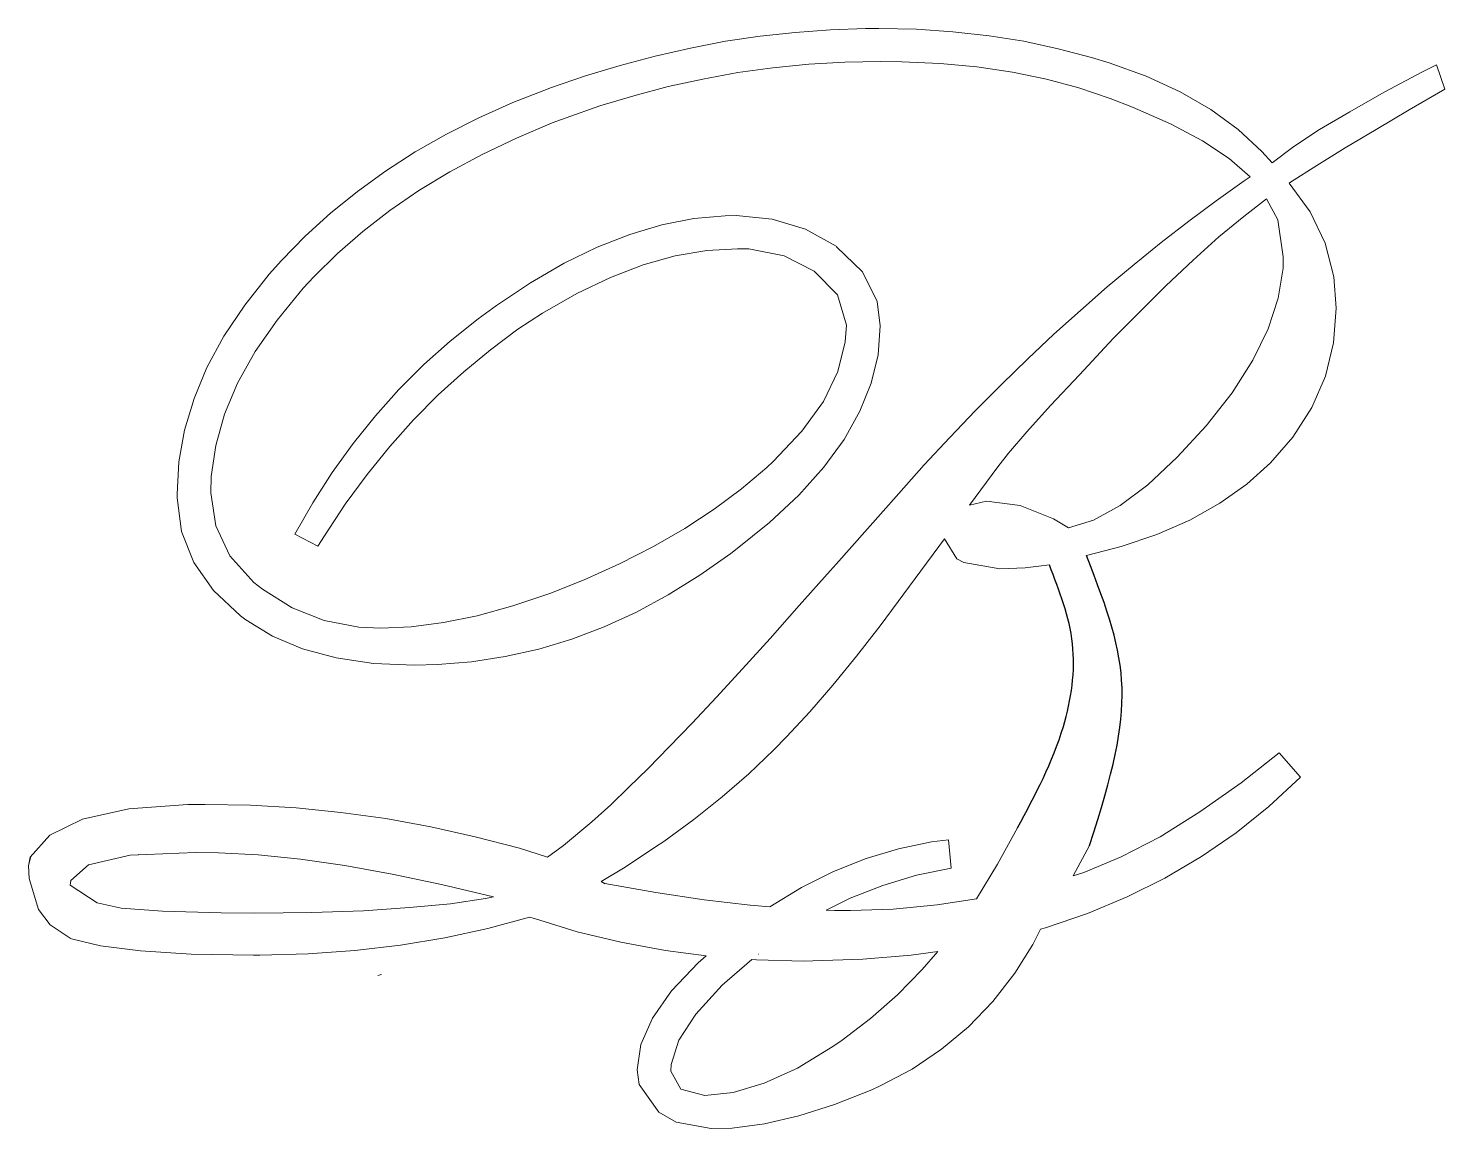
# Model space of a CAD drawing. Header units: millimetres. Extents: x -211.2 to -191.2, y 58.5 to 74.
import ezdxf

# ---------------------------------------------------------------- set-up
doc = ezdxf.new("R2010")
doc.units = ezdxf.units.MM

msp = doc.modelspace()

# ---------------------------------------------------------------- linework, layer by layer
msp.add_line((-203.14, 61.993), (-203.089, 61.965))
at = {"color": 139, "lineweight": 0}
for points in [[(-199.218, 74.044), (-199.41, 74.04), (-199.903, 74.022), (-200.401, 73.987), (-200.894, 73.935), (-201.387, 73.861), (-201.88, 73.765), (-202.378, 73.651), (-202.871, 73.52), (-203.364, 73.372), (-203.857, 73.202), (-203.888, 73.189), (-204.386, 72.997), (-204.866, 72.778), (-205.324, 72.547), (-205.765, 72.298), (-206.184, 72.028), (-206.581, 71.74), (-206.961, 71.434), (-207.319, 71.107), (-207.655, 70.766), (-207.829, 70.57), (-208.174, 70.133), (-208.467, 69.697), (-208.707, 69.256), (-208.89, 68.815), (-209.025, 68.37), (-209.104, 67.92), (-209.13, 67.467), (-209.13, 67.414), (-209.065, 66.938), (-208.894, 66.502), (-208.615, 66.105), (-208.235, 65.747), (-208.157, 65.69), (-207.781, 65.459)], [(-196.215, 73.63), (-196.686, 73.756), (-197.171, 73.861), (-197.664, 73.939), (-198.175, 73.996), (-198.69, 74.031), (-199.218, 74.044)], [(-193.666, 72.146), (-193.81, 72.303), (-194.146, 72.613), (-194.534, 72.896), (-194.967, 73.145), (-195.447, 73.368), (-195.97, 73.555), (-196.215, 73.63)], [(-206.254, 65.572), (-206.564, 65.585), (-207.052, 65.681), (-207.506, 65.86), (-207.925, 66.122), (-208.043, 66.218), (-208.384, 66.594), (-208.584, 67.017), (-208.654, 67.484), (-208.646, 67.715), (-208.584, 68.152), (-208.458, 68.593), (-208.275, 69.033), (-208.026, 69.479), (-207.716, 69.924), (-207.349, 70.373), (-207.196, 70.535), (-206.865, 70.862), (-206.507, 71.177), (-206.123, 71.473), (-205.717, 71.753), (-205.28, 72.015), (-204.822, 72.263), (-204.338, 72.495), (-203.831, 72.709), (-203.635, 72.778), (-203.159, 72.949), (-202.679, 73.093), (-202.195, 73.224), (-201.706, 73.328), (-201.212, 73.42), (-200.715, 73.486), (-200.209, 73.538), (-199.702, 73.564), (-199.192, 73.577)], [(-199.192, 73.577), (-198.895, 73.573), (-198.354, 73.547), (-197.834, 73.499), (-197.332, 73.424), (-196.852, 73.324), (-196.394, 73.202), (-195.953, 73.053), (-195.639, 72.931), (-195.102, 72.695), (-194.648, 72.455), (-194.273, 72.207), (-193.976, 71.949), (-194.063, 71.888), (-194.456, 71.609), (-194.844, 71.321), (-195.233, 71.019), (-195.617, 70.71), (-195.997, 70.391), (-196.372, 70.059), (-196.747, 69.723), (-197.118, 69.374), (-197.489, 69.012), (-197.856, 68.645), (-198.218, 68.265), (-198.581, 67.877), (-198.938, 67.475), (-199.824, 66.476), (-199.907, 66.384), (-200.344, 65.891), (-200.754, 65.428), (-201.147, 65), (-201.514, 64.599), (-201.858, 64.232), (-202.181, 63.896), (-202.478, 63.591), (-202.753, 63.32), (-203.006, 63.076), (-203.273, 62.836), (-203.674, 62.504), (-203.898, 62.34)], [(-191.344, 73.529), (-191.545, 73.429), (-192.086, 73.141), (-192.57, 72.866), (-192.998, 72.613), (-193.36, 72.373), (-193.666, 72.146)], [(-193.037, 72.106), (-192.636, 72.355), (-192.199, 72.617), (-191.732, 72.892), (-191.23, 73.184), (-191.344, 73.529)], [(-193.426, 71.857), (-193.408, 71.871), (-193.037, 72.106)], [(-196.289, 66.598), (-195.8, 66.725), (-195.294, 66.895), (-194.827, 67.1), (-194.403, 67.336), (-194.024, 67.606), (-193.688, 67.907), (-193.373, 68.27), (-193.107, 68.689), (-192.915, 69.13), (-192.802, 69.601), (-192.762, 70.09), (-192.797, 70.535), (-192.919, 71.011), (-193.129, 71.452), (-193.426, 71.857)], [(-197.939, 67.309), (-197.542, 67.851), (-197.389, 68.043), (-197.131, 68.344), (-196.795, 68.715), (-196.389, 69.151), (-195.909, 69.662), (-195.573, 70.002), (-195.167, 70.408), (-194.783, 70.771), (-194.417, 71.098), (-194.067, 71.386), (-193.744, 71.635)], [(-193.744, 71.635), (-193.587, 71.338), (-193.509, 70.819), (-193.513, 70.657), (-193.583, 70.234), (-193.723, 69.802), (-193.941, 69.356), (-194.233, 68.898), (-194.6, 68.431), (-195.006, 67.986), (-195.42, 67.597), (-195.813, 67.305), (-196.189, 67.1), (-196.542, 66.991)], [(-193.744, 71.635), (-193.587, 71.338), (-193.509, 70.819), (-193.513, 70.657), (-193.583, 70.234), (-193.723, 69.802), (-193.941, 69.356), (-194.233, 68.898), (-194.6, 68.431), (-195.006, 67.986), (-195.42, 67.597), (-195.813, 67.305), (-196.189, 67.1), (-196.542, 66.991)], [(-207.781, 65.459), (-207.358, 65.28), (-206.882, 65.153), (-206.354, 65.075), (-205.778, 65.048), (-205.451, 65.057), (-204.97, 65.097), (-204.495, 65.171), (-204.023, 65.275), (-203.556, 65.415), (-203.098, 65.59), (-202.644, 65.799), (-202.195, 66.044), (-201.749, 66.319), (-201.308, 66.629), (-201.243, 66.677), (-200.763, 67.065), (-200.348, 67.453), (-199.999, 67.846), (-199.711, 68.239), (-199.488, 68.636), (-199.327, 69.033), (-199.231, 69.435), (-199.2, 69.841), (-199.244, 70.186), (-199.449, 70.605), (-199.816, 70.958), (-199.824, 70.967), (-200.257, 71.207), (-200.728, 71.351), (-201.234, 71.399)], [(-201.234, 71.399), (-201.391, 71.395), (-201.832, 71.356), (-202.282, 71.268), (-202.736, 71.133), (-203.198, 70.954)], [(-203.198, 70.954), (-203.665, 70.727), (-204.141, 70.452), (-204.621, 70.129), (-204.879, 69.941), (-205.272, 69.627), (-205.643, 69.295), (-205.996, 68.942), (-206.328, 68.571), (-206.642, 68.182), (-206.939, 67.772), (-207.214, 67.344), (-207.467, 66.899), (-207.14, 66.729), (-207.048, 66.877), (-206.756, 67.323), (-206.446, 67.742), (-206.127, 68.139), (-205.791, 68.514), (-205.442, 68.868), (-205.08, 69.195), (-204.704, 69.505), (-204.316, 69.793), (-203.971, 70.02), (-203.486, 70.299), (-203.011, 70.526), (-202.548, 70.705), (-202.094, 70.832), (-201.649, 70.906), (-201.217, 70.932)], [(-201.217, 70.932), (-201.055, 70.928), (-200.558, 70.832), (-200.134, 70.614), (-199.803, 70.282), (-199.676, 69.85), (-199.694, 69.618), (-199.798, 69.199), (-200.003, 68.776), (-200.309, 68.353), (-200.71, 67.925), (-200.802, 67.842), (-201.16, 67.541), (-201.544, 67.253), (-201.959, 66.982), (-202.404, 66.725), (-202.88, 66.48), (-203.382, 66.253), (-203.866, 66.061), (-204.39, 65.887), (-204.892, 65.747), (-205.368, 65.651), (-205.822, 65.59), (-206.254, 65.572)], [(-197.699, 67.366), (-197.939, 67.309)], [(-197.223, 67.305), (-197.699, 67.366)], [(-196.542, 66.991), (-196.756, 67.117), (-197.223, 67.305)], [(-203.14, 61.993), (-202.801, 62.198), (-202.373, 62.482), (-202.256, 62.561), (-201.832, 62.87), (-201.431, 63.189), (-201.055, 63.516), (-200.702, 63.853), (-200.523, 64.036), (-200.195, 64.389), (-199.868, 64.769), (-199.536, 65.175), (-199.2, 65.607), (-198.292, 66.834)], [(-198.292, 66.834), (-198.118, 66.55), (-198.022, 66.502)], [(-198.292, 66.834), (-198.118, 66.55), (-198.022, 66.502)], [(-198.022, 66.502), (-197.511, 66.41), (-197.153, 66.423), (-196.812, 66.466)], [(-193.568, 63.811), (-194.102, 63.388), (-194.686, 62.977), (-195.247, 62.627), (-195.798, 62.343), (-196.326, 62.121), (-196.476, 62.075)], [(-196.276, 61.542), (-195.714, 61.776), (-195.18, 62.043), (-194.663, 62.349), (-194.174, 62.682), (-193.712, 63.055), (-193.267, 63.466), (-193.568, 63.811)], [(-208.739, 63.083), (-208.978, 63.083), (-209.812, 63.021), (-210.463, 62.877), (-210.924, 62.649), (-211.202, 62.337), (-211.229, 62.218)], [(-204.295, 62.465), (-204.918, 62.627), (-205.547, 62.766), (-206.181, 62.882), (-206.815, 62.971), (-207.449, 63.033), (-208.094, 63.071), (-208.739, 63.083)], [(-197.26, 62.751), (-197.546, 62.24), (-197.842, 61.751)], [(-208.038, 61.548), (-208.505, 61.553), (-209.334, 61.576), (-209.918, 61.62), (-210.257, 61.692), (-210.641, 61.943), (-210.63, 62.009), (-210.379, 62.232), (-209.79, 62.365), (-208.867, 62.404)], [(-208.867, 62.404), (-208.544, 62.399), (-207.982, 62.371), (-207.387, 62.31), (-206.759, 62.221)], [(-208.867, 62.404), (-208.544, 62.399), (-207.982, 62.371), (-207.387, 62.31), (-206.759, 62.221)], [(-203.898, 62.34), (-204.295, 62.465)], [(-198.236, 62.585), (-198.476, 62.554), (-198.943, 62.458), (-199.401, 62.318), (-199.859, 62.135), (-200.313, 61.908), (-200.759, 61.637), (-200.76, 61.636)], [(-199.964, 61.591), (-199.624, 61.76), (-199.165, 61.939), (-198.69, 62.083), (-198.201, 62.183), (-198.236, 62.585)], [(-196.476, 62.075), (-196.244, 62.502)], [(-211.194, 62.347), (-211.229, 62.22), (-211.216, 62.037), (-211.085, 61.6), (-210.92, 61.381)], [(-209.674, 62.37), (-209.671, 62.377)], [(-206.759, 62.221), (-206.092, 62.098), (-205.396, 61.954), (-204.662, 61.776), (-204.774, 61.753), (-205.269, 61.681), (-205.847, 61.626), (-206.498, 61.581)], [(-197.546, 62.24), (-197.842, 61.751)], [(-200.76, 61.636), (-201.036, 61.659), (-201.687, 61.737), (-202.371, 61.837), (-203.089, 61.965)], [(-197.842, 61.751), (-198.395, 61.664), (-199.018, 61.603), (-199.618, 61.587)], [(-210.92, 61.381), (-210.641, 61.192), (-210.618, 61.186), (-210.212, 61.086), (-209.645, 61.014), (-208.928, 60.969), (-208.049, 60.953), (-207.96, 60.953), (-207.276, 60.975), (-206.62, 61.019), (-205.975, 61.097), (-205.346, 61.197), (-204.74, 61.331), (-204.151, 61.492)], [(-206.498, 61.581), (-207.226, 61.559), (-208.038, 61.548)], [(-204.151, 61.492), (-204.084, 61.47), (-203.478, 61.286), (-202.861, 61.136), (-202.232, 61.019), (-201.658, 60.944)], [(-204.151, 61.492), (-204.084, 61.47), (-203.478, 61.286), (-202.861, 61.136), (-202.232, 61.019), (-201.658, 60.944)], [(-199.618, 61.587), (-199.846, 61.587), (-199.964, 61.591)], [(-196.935, 61.323), (-196.866, 61.342), (-196.276, 61.542)], [(-196.935, 61.323), (-196.866, 61.342), (-196.276, 61.542)], [(-199.846, 58.844), (-199.318, 59.054), (-199.2, 59.11), (-198.751, 59.346), (-198.336, 59.625), (-197.956, 59.944), (-197.612, 60.302), (-197.302, 60.699), (-197.044, 61.105), (-196.935, 61.323)], [(-198.389, 61.006), (-198.607, 60.751), (-198.956, 60.394), (-199.336, 60.062), (-199.737, 59.756), (-199.868, 59.665), (-200.37, 59.359), (-200.841, 59.145), (-201.278, 59.014), (-201.679, 58.971)], [(-201.015, 60.891), (-200.947, 60.886), (-200.286, 60.869), (-200.152, 60.875), (-199.446, 60.897), (-198.762, 60.953), (-198.389, 61.006)], [(-201.015, 60.891), (-200.947, 60.886), (-200.286, 60.869), (-200.152, 60.875), (-199.446, 60.897), (-198.762, 60.953), (-198.389, 61.006)], [(-198.389, 61.006), (-198.607, 60.751), (-198.956, 60.394), (-199.336, 60.062), (-199.737, 59.756), (-199.868, 59.665)], [(-201.658, 60.944), (-201.771, 60.847), (-202.146, 60.45), (-202.417, 60.066), (-202.579, 59.691), (-202.631, 59.333), (-202.605, 59.128), (-202.325, 58.735), (-202.081, 58.595), (-201.588, 58.504), (-201.291, 58.512), (-200.833, 58.573), (-200.348, 58.683), (-199.846, 58.844)], [(-201.679, 58.971), (-202.016, 59.062), (-202.155, 59.315), (-202.151, 59.411), (-202.042, 59.752), (-201.802, 60.123), (-201.431, 60.529), (-201.015, 60.891)], [(-200.924, 60.97), (-200.92, 60.97)], [(-206.293, 60.666), (-206.241, 60.679)]]:
    msp.add_lwpolyline(points, dxfattribs=at)
msp.add_open_spline([(-196.244, 62.502), (-195.576, 64.556), (-195.676, 65.029), (-196.289, 66.598)], degree=3)
msp.add_open_spline([(-197.26, 62.751), (-197.013, 63.214), (-196.581, 64.024), (-196.384, 65.364), (-196.67, 66.1), (-196.812, 66.466)], degree=3, knots=[0, 0, 0, 0, 1.571848, 2.74741, 3.907728, 3.907728, 3.907728, 3.907728])

doc.saveas('drawing.dxf')
